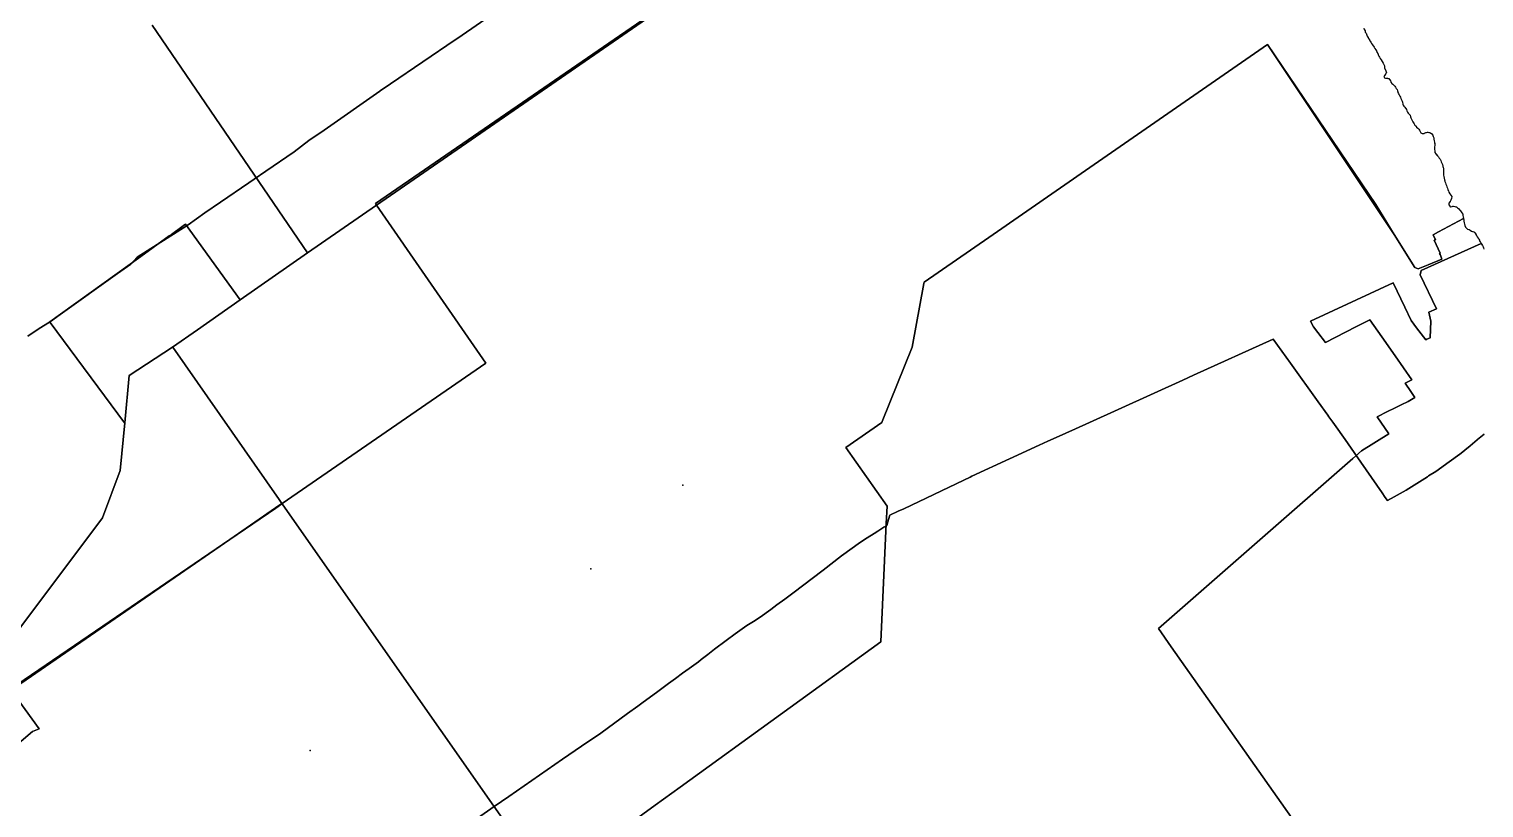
# Model space of a CAD drawing. Header units: inches. Extents: x 11258954 to 11313122, y 3645444 to 3695200.
# Drawn here: x 11292670 to 11298389, y 3671707 to 3674769 of the extents above; entities that cross this region are included whole.
import ezdxf

# ---------------------------------------------------------------- set-up
doc = ezdxf.new("R2010")
doc.units = ezdxf.units.IN
doc.header["$MEASUREMENT"] = 0
for name, color, linetype in [('SchoolBoardDistrict', 253, 'Continuous'), ('SchoolLocation_Elementary', 112, 'Continuous'), ('SchoolLocation_Middle', 163, 'Continuous'), ('SchoolLocation_Other', 252, 'Continuous'), ('SchoolZone_Elementary', 251, 'Continuous'), ('SchoolZone_High', 63, 'Continuous'), ('SchoolZone_Middle', 154, 'Continuous')]:
    doc.layers.add(name, color=color, linetype=linetype)

msp = doc.modelspace()

# ---------------------------------------------------------------- linework, layer by layer
at = {"layer": 'SchoolBoardDistrict'}
for points in [[(11294623, 3674919.75), (11294354.772, 3674733.688), (11294354.746, 3674733.67), (11294344.577, 3674726.759), (11294090.3445, 3674553.984), (11294090.318, 3674553.966), (11294090, 3674553.75), (11294050.2465, 3674525.961), (11294048.635, 3674524.8345), (11293830.0255, 3674372.019), (11293830, 3674372), (11293769, 3674330.5), (11293712, 3674286), (11293601, 3674210), (11293554.026, 3674179.2675), (11293554, 3674179.25), (11293534, 3674164.25), (11293422, 3674088.25), (11293360, 3674046.5), (11293295.348, 3674000), (11293295, 3673999.75), (11293293.2855, 3673998.6015), (11293292.2595, 3673997.9465), (11293291.5715, 3673997.5075), (11293291.545, 3673997.49), (11293291.362, 3673997.373), (11293094.734, 3673871.831), (11293094.4415, 3673871.644), (11293069.482, 3673844.5425), (11293069.3355, 3673844.3835), (11293017.78, 3673807.528), (11293017.754, 3673807.509), (11292792.2645, 3673646.31), (11292754.2335, 3673619.1225), (11292754.208, 3673619.104), (11292750.055, 3673616.135), (11292709.9475, 3673591.953), (11292664.474, 3673561.3515)], [(11292664.474, 3673561.3515), (11292709.9475, 3673591.953), (11292750.055, 3673616.135), (11292754.208, 3673619.104), (11292754.2335, 3673619.1225), (11292792.2645, 3673646.31), (11293017.754, 3673807.509), (11293017.78, 3673807.528), (11293069.3355, 3673844.3835), (11293069.482, 3673844.5425), (11293094.4415, 3673871.644), (11293094.734, 3673871.831), (11293291.362, 3673997.373), (11293291.545, 3673997.49), (11293291.5715, 3673997.5075), (11293292.2595, 3673997.9465), (11293293.2855, 3673998.6015), (11293295, 3673999.75), (11293295.348, 3674000), (11293360, 3674046.5), (11293422, 3674088.25), (11293534, 3674164.25), (11293554, 3674179.25), (11293554.026, 3674179.2675), (11293601, 3674210), (11293712, 3674286), (11293769, 3674330.5), (11293830, 3674372), (11293830.0255, 3674372.019), (11294048.635, 3674524.8345), (11294050.2465, 3674525.961), (11294090, 3674553.75), (11294090.318, 3674553.966), (11294090.3445, 3674553.984), (11294344.577, 3674726.759), (11294354.746, 3674733.67), (11294354.772, 3674733.688), (11294623, 3674919.75)], [(11297918.283, 3674769.382), (11297919, 3674767.5), (11297919.725, 3674766.292), (11297922, 3674762.5), (11297922.3795, 3674760.602), (11297923, 3674757.5), (11297925.4395, 3674754.0435), (11297926, 3674753.25), (11297927.755, 3674749.0815), (11297928, 3674748.5), (11297931, 3674741.5), (11297933.494, 3674737.759), (11297934, 3674737), (11297934.2305, 3674736.424), (11297936, 3674732), (11297938.161, 3674729.299), (11297940, 3674727), (11297941.5055, 3674723.2355), (11297942, 3674722), (11297943.086, 3674720.371), (11297945, 3674717.5), (11297948, 3674712.5), (11297951, 3674707.75), (11297952.614, 3674705.598), (11297954, 3674703.75), (11297955.7075, 3674701.402), (11297958, 3674698.25), (11297961, 3674693), (11297964, 3674688), (11297967, 3674683), (11297968.6435, 3674679.3025), (11297969, 3674678.5), (11297970.467, 3674676.0555), (11297972, 3674673.5), (11297973.4185, 3674669.776), (11297974, 3674668.25), (11297976, 3674663.25), (11297977.9945, 3674660.2575), (11297979, 3674658.75), (11297979.804, 3674656.64), (11297981, 3674653.5), (11297985, 3674648), (11297987.4305, 3674644.05), (11297989, 3674641.5), (11297993, 3674635.25), (11297996, 3674629.5), (11297998, 3674624.5), (11297998.6815, 3674619.5565), (11297999, 3674617.25), (11298000.2705, 3674613.279), (11298000.9795, 3674611.063), (11298001, 3674611), (11298004, 3674605.5), (11298005.3275, 3674601.5165), (11298006, 3674599.5), (11298005.027, 3674596.3385), (11298004, 3674593), (11298003, 3674591.75), (11298000, 3674588.5), (11297996, 3674583), (11297997.178, 3674580.0555), (11297998, 3674578), (11297999.202, 3674577.6395), (11298003, 3674576.5), (11298004.311, 3674576.5), (11298009, 3674576.5), (11298010, 3674576), (11298010.6175, 3674575.8145), (11298012.004, 3674575.399), (11298015, 3674574.5), (11298019, 3674570), (11298022, 3674565.25), (11298022.8685, 3674562.8605), (11298024, 3674559.75), (11298027, 3674555.5), (11298031, 3674552.75), (11298034.9075, 3674549.0865), (11298035, 3674549), (11298035.2045, 3674548.7695), (11298039, 3674544.5), (11298040.659, 3674542.288), (11298042, 3674540.5), (11298045, 3674535.5), (11298048, 3674531.25), (11298050, 3674526.5), (11298050.724, 3674521.7935), (11298051, 3674520), (11298053, 3674515.25), (11298055.056, 3674512.3375), (11298056, 3674511), (11298059, 3674506), (11298061, 3674501.25), (11298063, 3674496), (11298066, 3674491.5), (11298068, 3674486.25), (11298068.894, 3674481.558), (11298069, 3674481), (11298069.188, 3674480.483), (11298071, 3674475.5), (11298071.264, 3674474.1785), (11298072, 3674470.5), (11298075, 3674466), (11298078, 3674462), (11298079.769, 3674459.899), (11298082, 3674457.25), (11298085, 3674452.5), (11298087, 3674447.75), (11298087.9835, 3674445.414), (11298089, 3674443), (11298092, 3674439), (11298096, 3674434.5), (11298098.072, 3674431.565), (11298099, 3674430.25), (11298101, 3674424.5), (11298101.3345, 3674422.828), (11298102, 3674419.5), (11298105, 3674414.5), (11298107, 3674409.5), (11298108.7535, 3674406.8695), (11298110, 3674405), (11298110.795, 3674403.0125), (11298112, 3674400), (11298115, 3674396.25), (11298118, 3674391.5), (11298121.5835, 3674388.8125), (11298122, 3674388.5), (11298122.7085, 3674387.4375), (11298125, 3674384), (11298129, 3674379.5), (11298132.616, 3674376.336), (11298133, 3674376), (11298134.52, 3674373.72), (11298136, 3674371.5), (11298139, 3674366.5), (11298142, 3674361.5), (11298144.223, 3674359.944), (11298146.4175, 3674358.408), (11298147, 3674358), (11298149.963, 3674358.1485), (11298152, 3674358.25), (11298154.1145, 3674359.043), (11298156, 3674359.75), (11298158.2545, 3674360.8775), (11298161.42, 3674362.4605), (11298162, 3674362.75), (11298164.322, 3674363.0405), (11298167.9225, 3674363.4905), (11298168, 3674363.5), (11298168.3085, 3674363.4615), (11298172.9775, 3674362.878), (11298174, 3674362.75), (11298175.4535, 3674362.2415), (11298178.689, 3674361.109), (11298179, 3674361), (11298179.8215, 3674360.4255), (11298181.7035, 3674359.1075), (11298184, 3674357.5), (11298184.6805, 3674356.6065), (11298184.688, 3674356.5965), (11298188, 3674352.25), (11298189.0155, 3674349.3295), (11298190, 3674346.5), (11298192, 3674341.5), (11298193, 3674336), (11298194, 3674329.75), (11298195, 3674324.5), (11298195.686, 3674320.211), (11298196, 3674318.25), (11298196, 3674312), (11298195, 3674306.75), (11298195, 3674301.5), (11298195, 3674296.951), (11298195, 3674296.25), (11298195.237, 3674295.004), (11298196, 3674291), (11298196, 3674290.25), (11298196.095, 3674289.6795), (11298197, 3674284.25), (11298200, 3674278.25), (11298203.6415, 3674274.836), (11298204, 3674274.5), (11298207, 3674270.5), (11298211, 3674266.5), (11298214, 3674261.75), (11298217, 3674257.5), (11298220, 3674252.75), (11298222, 3674247.75), (11298224, 3674242), (11298226, 3674236.5), (11298228, 3674230.5), (11298228, 3674227.5), (11298229, 3674225.5), (11298230, 3674220.25), (11298230, 3674214), (11298230, 3674208), (11298230, 3674206.1465), (11298230, 3674205), (11298230, 3674200.5), (11298231, 3674195.25), (11298232, 3674189), (11298233, 3674182.75), (11298234, 3674176.75), (11298235.189, 3674172.887), (11298236, 3674170.25), (11298238, 3674165), (11298240, 3674159.5), (11298242, 3674154.5), (11298244, 3674148.5), (11298246, 3674143.5), (11298248, 3674138.5), (11298249.2215, 3674134.836), (11298250, 3674132.5), (11298252, 3674127.5), (11298252.165, 3674127.253), (11298256, 3674121.5), (11298260, 3674115.75), (11298263, 3674110.5), (11298262, 3674103.5), (11298260.0715, 3674099.3215), (11298259, 3674097), (11298257.0575, 3674090.6865), (11298257, 3674090.5), (11298256.2995, 3674089.6595), (11298252, 3674084.5), (11298251, 3674078.25), (11298252.23, 3674076.7125), (11298254.909, 3674073.364), (11298255, 3674073.25), (11298256, 3674072), (11298258.4, 3674070.65), (11298259.8885, 3674069.8125), (11298260, 3674069.75), (11298264.2725, 3674071.6725), (11298265, 3674072), (11298267.538, 3674072.5075), (11298270, 3674073), (11298275, 3674071.5), (11298278.6835, 3674070.579), (11298281, 3674070), (11298286, 3674066.75), (11298290, 3674063), (11298291.8575, 3674061.1425), (11298294, 3674059), (11298295.7755, 3674057.2245), (11298298, 3674055), (11298299.317, 3674052.0365), (11298300, 3674050.5), (11298302.2815, 3674047.4585), (11298303, 3674046.5), (11298306, 3674041.75), (11298306.929, 3674036.408), (11298307, 3674036), (11298308, 3674030.25), (11298309, 3674024), (11298309.0345, 3674023.811), (11298309.3655, 3674021.9905), (11298310, 3674018.5), (11298310, 3674017.188), (11298310, 3674013.5), (11298312, 3674007.5), (11298313, 3674001.75), (11298314, 3674000), (11298315, 3673996.5), (11298317, 3673990.75), (11298321, 3673986.5), (11298325, 3673983), (11298330.6005, 3673981.133), (11298331, 3673981), (11298336, 3673978.75), (11298340, 3673975), (11298340.968, 3673974.7095), (11298345, 3673973.5), (11298346.46, 3673972.916), (11298350, 3673971.5), (11298351.55, 3673970.7245), (11298352, 3673970.5), (11298352.899, 3673969.601), (11298354.23, 3673968.2695), (11298355, 3673967.5), (11298355.1555, 3673967.228), (11298357.75, 3673962.687), (11298358, 3673962.25), (11298358.135, 3673961.912), (11298360, 3673957.25), (11298363, 3673952), (11298367, 3673947.5), (11298369.203, 3673944.7425), (11298373.979, 3673934.443), (11298375.6205, 3673930.9015), (11298378.126, 3673925.4955), (11298383.5975, 3673918.679), (11298387.044, 3673912.5625), (11298387.9205, 3673909.2775), (11298389.6155, 3673904.2575)], [(11294280.9415, 3671560.2065), (11294498.5, 3671711.875), (11294498.6615, 3671711.9855), (11294555.445, 3671750.78), (11294767, 3671898), (11294842.06, 3671948.95), (11294917.12, 3671999.9), (11294917.26, 3672000), (11295023, 3672078.25), (11295062.461, 3672106.789), (11295079, 3672118.75), (11295142, 3672164.5), (11295183, 3672195.25), (11295210.5, 3672215.875), (11295238, 3672236.5), (11295264.5, 3672254.625), (11295301.5, 3672281.5), (11295312, 3672290.25), (11295338, 3672310.25), (11295364, 3672330.25), (11295410, 3672365), (11295446, 3672390.75), (11295491, 3672424.25), (11295517.5, 3672440.125), (11295544, 3672456), (11295586, 3672487.25), (11295609, 3672504.5), (11295640.5, 3672527.875), (11295672, 3672551.25), (11295791, 3672641.75), (11295864, 3672697.5), (11295938, 3672751.25), (11295965, 3672768.625), (11295992, 3672786), (11296006.3675, 3672794.9795), (11296030.5405, 3672810.088), (11296042, 3672817.25), (11296046.1025, 3672830.925), (11296052.7925, 3672853.225), (11296054, 3672857.25), (11296087.1295, 3672873.026), (11296108.309, 3672883.1115), (11296344.68, 3672995.669), (11296368.982, 3673007.177), (11296376, 3673010.5), (11296524.5, 3673079), (11296640.638, 3673132.646), (11296674.8885, 3673148.4675), (11296675.5, 3673148.75), (11296707.6755, 3673163.248), (11296784.0985, 3673197.3655), (11296839, 3673221.875), (11297205.572, 3673388.454), (11297248, 3673408), (11297561, 3673550.25), (11297629.0445, 3673455.312), (11297737.539, 3673303.9375), (11297775.24, 3673251.336), (11297780.25, 3673244.346), (11297795.719, 3673222.763), (11297802, 3673214), (11297843.3075, 3673154.8), (11297867.068, 3673120.748), (11297904.9425, 3673066.467), (11297989, 3672946), (11298001.505, 3672927.6895), (11298010, 3672915.25), (11298036, 3672929.5), (11298084, 3672956), (11298125.5, 3672982.25), (11298167, 3673008.5), (11298172, 3673012), (11298200, 3673030), (11298253, 3673067), (11298295, 3673097), (11298313, 3673111.5), (11298315, 3673113.5), (11298335, 3673130.25), (11298363, 3673154.25), (11298363.722, 3673154.8515), (11298390, 3673176.75)], [(11298390, 3673176.75), (11298363.722, 3673154.8515), (11298363, 3673154.25), (11298335, 3673130.25), (11298315, 3673113.5), (11298313, 3673111.5), (11298295, 3673097), (11298253, 3673067), (11298200, 3673030), (11298172, 3673012), (11298167, 3673008.5), (11298125.5, 3672982.25), (11298084, 3672956), (11298036, 3672929.5), (11298010, 3672915.25), (11298001.505, 3672927.6895), (11297989, 3672946), (11297904.9425, 3673066.467), (11297867.068, 3673120.748), (11297843.3075, 3673154.8), (11297802, 3673214), (11297795.719, 3673222.763), (11297780.25, 3673244.346), (11297775.24, 3673251.336), (11297737.539, 3673303.9375), (11297629.0445, 3673455.312), (11297561, 3673550.25), (11297248, 3673408), (11297205.572, 3673388.454), (11296839, 3673221.875), (11296784.0985, 3673197.3655), (11296707.6755, 3673163.248), (11296675.5, 3673148.75), (11296674.8885, 3673148.4675), (11296640.638, 3673132.646), (11296524.5, 3673079), (11296376, 3673010.5), (11296368.982, 3673007.177), (11296344.68, 3672995.669), (11296108.309, 3672883.1115), (11296087.1295, 3672873.026), (11296054, 3672857.25), (11296052.7925, 3672853.225), (11296046.1025, 3672830.925), (11296042, 3672817.25), (11296030.5405, 3672810.088), (11296006.3675, 3672794.9795), (11295992, 3672786), (11295965, 3672768.625), (11295938, 3672751.25), (11295864, 3672697.5), (11295791, 3672641.75), (11295672, 3672551.25), (11295640.5, 3672527.875), (11295609, 3672504.5), (11295586, 3672487.25), (11295544, 3672456), (11295517.5, 3672440.125), (11295491, 3672424.25), (11295446, 3672390.75), (11295410, 3672365), (11295364, 3672330.25), (11295338, 3672310.25), (11295312, 3672290.25), (11295301.5, 3672281.5), (11295264.5, 3672254.625), (11295238, 3672236.5), (11295210.5, 3672215.875), (11295183, 3672195.25), (11295142, 3672164.5), (11295079, 3672118.75), (11295062.461, 3672106.789), (11295023, 3672078.25), (11294917.26, 3672000), (11294917.12, 3671999.9), (11294842.06, 3671948.95), (11294767, 3671898), (11294555.445, 3671750.78), (11294498.6615, 3671711.9855), (11294498.5, 3671711.875), (11294280.9415, 3671560.2065)]]:
    msp.add_lwpolyline(points, dxfattribs=at)
at = {"layer": 'SchoolLocation_Elementary'}
msp.add_point((11293775.3256, 3671932.774), dxfattribs=at)
at = {"layer": 'SchoolLocation_Middle'}
msp.add_point((11294878.434, 3672646.1886), dxfattribs=at)
at = {"layer": 'SchoolLocation_Other'}
msp.add_point((11295239.4001, 3672975.6416), dxfattribs=at)
at = {"layer": 'SchoolZone_Elementary'}
for points in [[(11293153.1465, 3674784.6765, 0), (11293764.3205, 3673889.788, 0), (11293499.133, 3673703.9755, 0), (11293284.996, 3674001.995, 0), (11293275.913, 3673995.4505, 0), (11293229.2905, 3673961.8575, 0), (11293229.285, 3673961.8535, 0), (11293220.5445, 3673955.5555, 0), (11293108.7705, 3673875.018, 0), (11292751.4605, 3673617.562, 0), (11292753.0155, 3673615.4625, 0), (11293045.111, 3673221.0895, 0), (11293045.5925, 3673220.439, 0), (11293028.0645, 3673033.84, 0), (11292958.0735, 3672847.6135, 0), (11292318.5245, 3671995.0905, 0)], [(11295096.654, 3674809.6735, 0), (11294035.5855, 3674077.078, 0), (11293764.3205, 3673889.788, 0), (11293153.1465, 3674784.6765, 0)], [(11294704.838, 3671415.873, 0), (11294080.2965, 3672308.5065, 0), (11293664.4775, 3672902.821, 0), (11293663.919, 3672903.619, 0), (11293652.7055, 3672919.6465, 0), (11293234.171, 3673517.8415, 0), (11293234.0155, 3673518.064, 0), (11293233.946, 3673518.163, 0), (11293332.4025, 3673587.15, 0), (11293499.133, 3673703.9755, 0), (11293764.3205, 3673889.788, 0), (11294035.5855, 3674077.078, 0), (11295096.654, 3674809.6735, 0)], [(11297917, 3674772.75, 0), (11297919, 3674767.5, 0), (11297922, 3674762.5, 0), (11297923, 3674757.5, 0), (11297926, 3674753.25, 0), (11297928, 3674748.5, 0), (11297931, 3674741.5, 0), (11297934, 3674737, 0), (11297936, 3674732, 0), (11297940, 3674727, 0), (11297942, 3674722, 0), (11297945, 3674717.5, 0), (11297948, 3674712.5, 0), (11297951, 3674707.75, 0), (11297954, 3674703.75, 0), (11297958, 3674698.25, 0), (11297961, 3674693, 0), (11297964, 3674688, 0), (11297967, 3674683, 0), (11297969, 3674678.5, 0), (11297972, 3674673.5, 0), (11297974, 3674668.25, 0), (11297976, 3674663.25, 0), (11297979, 3674658.75, 0), (11297981, 3674653.5, 0), (11297985, 3674648, 0), (11297989, 3674641.5, 0), (11297993, 3674635.25, 0), (11297996, 3674629.5, 0), (11297998, 3674624.5, 0), (11297999, 3674617.25, 0), (11298001, 3674611, 0), (11298004, 3674605.5, 0), (11298006, 3674599.5, 0), (11298004, 3674593, 0), (11298003, 3674591.75, 0), (11298000, 3674588.5, 0), (11297996, 3674583, 0), (11297998, 3674578, 0), (11298003, 3674576.5, 0), (11298009, 3674576.5, 0), (11298010, 3674576, 0), (11298015, 3674574.5, 0), (11298019, 3674570, 0), (11298022, 3674565.25, 0), (11298024, 3674559.75, 0), (11298027, 3674555.5, 0), (11298031, 3674552.75, 0), (11298035, 3674549, 0), (11298039, 3674544.5, 0), (11298042, 3674540.5, 0), (11298045, 3674535.5, 0), (11298048, 3674531.25, 0), (11298050, 3674526.5, 0), (11298051, 3674520, 0), (11298053, 3674515.25, 0), (11298056, 3674511, 0), (11298059, 3674506, 0), (11298061, 3674501.25, 0), (11298063, 3674496, 0), (11298066, 3674491.5, 0), (11298068, 3674486.25, 0), (11298069, 3674481, 0), (11298071, 3674475.5, 0), (11298072, 3674470.5, 0), (11298075, 3674466, 0), (11298078, 3674462, 0), (11298082, 3674457.25, 0), (11298085, 3674452.5, 0), (11298087, 3674447.75, 0), (11298089, 3674443, 0), (11298092, 3674439, 0), (11298096, 3674434.5, 0), (11298099, 3674430.25, 0), (11298101, 3674424.5, 0), (11298102, 3674419.5, 0), (11298105, 3674414.5, 0), (11298107, 3674409.5, 0), (11298110, 3674405, 0), (11298112, 3674400, 0), (11298115, 3674396.25, 0), (11298118, 3674391.5, 0), (11298122, 3674388.5, 0), (11298125, 3674384, 0), (11298129, 3674379.5, 0), (11298133, 3674376, 0), (11298136, 3674371.5, 0), (11298139, 3674366.5, 0), (11298142, 3674361.5, 0), (11298144.5, 3674359.75, 0), (11298147, 3674358, 0), (11298152, 3674358.25, 0), (11298156, 3674359.75, 0), (11298162, 3674362.75, 0), (11298168, 3674363.5, 0), (11298174, 3674362.75, 0), (11298179, 3674361, 0), (11298184, 3674357.5, 0), (11298188, 3674352.25, 0), (11298190, 3674346.5, 0), (11298192, 3674341.5, 0), (11298193, 3674336, 0), (11298194, 3674329.75, 0), (11298195, 3674324.5, 0), (11298196, 3674318.25, 0), (11298196, 3674312, 0), (11298195, 3674306.75, 0), (11298195, 3674301.5, 0), (11298195, 3674296.25, 0), (11298196, 3674291, 0), (11298196, 3674290.25, 0), (11298197, 3674284.25, 0), (11298200, 3674278.25, 0), (11298204, 3674274.5, 0), (11298207, 3674270.5, 0), (11298211, 3674266.5, 0), (11298214, 3674261.75, 0), (11298217, 3674257.5, 0), (11298220, 3674252.75, 0), (11298222, 3674247.75, 0), (11298224, 3674242, 0), (11298226, 3674236.5, 0), (11298228, 3674230.5, 0), (11298228, 3674227.5, 0), (11298229, 3674225.5, 0), (11298230, 3674220.25, 0), (11298230, 3674214, 0), (11298230, 3674208, 0), (11298230, 3674205, 0), (11298230, 3674200.5, 0), (11298231, 3674195.25, 0), (11298232, 3674189, 0), (11298233, 3674182.75, 0), (11298234, 3674176.75, 0), (11298236, 3674170.25, 0), (11298238, 3674165, 0), (11298240, 3674159.5, 0), (11298242, 3674154.5, 0), (11298244, 3674148.5, 0), (11298246, 3674143.5, 0), (11298248, 3674138.5, 0), (11298250, 3674132.5, 0), (11298252, 3674127.5, 0), (11298256, 3674121.5, 0), (11298260, 3674115.75, 0), (11298263, 3674110.5, 0), (11298262, 3674103.5, 0), (11298259, 3674097, 0), (11298257, 3674090.5, 0), (11298252, 3674084.5, 0), (11298251, 3674078.25, 0), (11298255, 3674073.25, 0), (11298256, 3674072, 0), (11298260, 3674069.75, 0), (11298265, 3674072, 0), (11298270, 3674073, 0), (11298275, 3674071.5, 0), (11298281, 3674070, 0), (11298286, 3674066.75, 0), (11298290, 3674063, 0), (11298294, 3674059, 0), (11298298, 3674055, 0), (11298300, 3674050.5, 0), (11298303, 3674046.5, 0), (11298306, 3674041.75, 0), (11298307, 3674036, 0), (11298308, 3674030.25, 0), (11298309, 3674024, 0), (11298309.0345, 3674023.811, 0), (11298210.6225, 3673971.3535, 0), (11298190.472, 3673960.6125, 0), (11298198.893, 3673940.8305, 0), (11298193.3725, 3673938.4805, 0), (11298217.9735, 3673888.1735, 0), (11298215.2785, 3673886.8555, 0), (11298217.148, 3673882.7565, 0), (11298220.0525, 3673876.3875, 0), (11298224.123, 3673864.988, 0), (11298170.5045, 3673842.581, 0), (11298130.391, 3673825.818, 0), (11298118.061, 3673831.401, 0), (11298118.0525, 3673831.405, 0), (11298037.1175, 3673961.8685, 0), (11297538.8735, 3674708.6235, 0), (11296856.4715, 3674236.1685, 0), (11296443.056, 3673949.9435, 0), (11296188.227, 3673773.515, 0), (11296187.42, 3673769.156, 0), (11296140.9395, 3673518.163, 0), (11296023.934, 3673225.649, 0), (11296022.721, 3673222.6165, 0), (11295880.8585, 3673123.313, 0), (11296042.818, 3672892.787, 0), (11296039.635, 3672824.4285, 0), (11296017.992, 3672359.6215, 0), (11295228.8385, 3671788.0005, 0), (11295130.6995, 3671716.9135, 0), (11294971.0195, 3671601.2495, 0)], [(11294971.0195, 3671601.2495, 0), (11295130.6995, 3671716.9135, 0), (11295228.8385, 3671788.0005, 0), (11296017.992, 3672359.6215, 0), (11296039.635, 3672824.4285, 0), (11296042.818, 3672892.787, 0), (11295880.8585, 3673123.313, 0), (11296022.721, 3673222.6165, 0), (11296023.934, 3673225.649, 0), (11296140.9395, 3673518.163, 0), (11296187.42, 3673769.156, 0), (11296188.227, 3673773.515, 0), (11296443.056, 3673949.9435, 0), (11296856.4715, 3674236.1685, 0), (11297538.8735, 3674708.6235, 0), (11298037.1175, 3673961.8685, 0), (11298118.0525, 3673831.405, 0), (11298118.061, 3673831.401, 0), (11298130.391, 3673825.818, 0), (11298170.5045, 3673842.581, 0), (11298224.123, 3673864.988, 0), (11298220.0525, 3673876.3875, 0), (11298217.148, 3673882.7565, 0), (11298215.2785, 3673886.8555, 0), (11298217.9735, 3673888.1735, 0), (11298193.3725, 3673938.4805, 0), (11298198.893, 3673940.8305, 0), (11298190.472, 3673960.6125, 0), (11298210.6225, 3673971.3535, 0), (11298309.0345, 3674023.811, 0), (11298310, 3674018.5, 0), (11298310, 3674013.5, 0), (11298312, 3674007.5, 0), (11298313, 3674001.75, 0), (11298314, 3674000, 0), (11298315, 3673996.5, 0), (11298317, 3673990.75, 0), (11298321, 3673986.5, 0), (11298325, 3673983, 0), (11298331, 3673981, 0), (11298336, 3673978.75, 0), (11298340, 3673975, 0), (11298345, 3673973.5, 0), (11298350, 3673971.5, 0), (11298352, 3673970.5, 0), (11298355, 3673967.5, 0), (11298358, 3673962.25, 0), (11298360, 3673957.25, 0), (11298363, 3673952, 0), (11298367, 3673947.5, 0), (11298369.205, 3673944.7435, 0), (11298373.979, 3673934.443, 0), (11298375.62, 3673930.9015, 0), (11298378.126, 3673925.4955, 0), (11298142.7315, 3673820.2275, 0), (11298139.4075, 3673802.2795, 0), (11298202.6655, 3673669.562, 0), (11298172.6645, 3673655.46, 0), (11298180.556, 3673620.294, 0), (11298177.978, 3673555.3685, 0), (11298164.783, 3673549.166, 0), (11298160.7825, 3673547.2855, 0), (11298124.9435, 3673594.153, 0), (11298103.076, 3673622.7495, 0), (11298078.081, 3673675.4165, 0), (11298032.7365, 3673770.9615, 0), (11297707.717, 3673619.936, 0), (11297720, 3673597.75, 0), (11297736, 3673576.5, 0), (11297767, 3673537, 0), (11297886, 3673597.75, 0), (11297941, 3673625.75, 0), (11297988, 3673558.5, 0), (11298040, 3673484, 0), (11298106, 3673389.5, 0), (11298080, 3673376.75, 0), (11298102, 3673344.25, 0), (11298118, 3673320.75, 0), (11298092, 3673304.75, 0), (11298064, 3673291.25, 0), (11298038, 3673278.25, 0), (11298011, 3673265, 0), (11297970, 3673244.25, 0), (11298015, 3673177.5, 0), (11297908, 3673110.75, 0), (11297873.771, 3673080.772, 0), (11297498.1395, 3672751.796, 0), (11297109.74, 3672411.6375, 0), (11297160.223, 3672340.0725, 0), (11297633.4485, 3671669.225, 0)], [(11297633.4485, 3671669.225, 0), (11297160.223, 3672340.0725, 0), (11297109.74, 3672411.6375, 0), (11297498.1395, 3672751.796, 0), (11297873.771, 3673080.772, 0), (11297908, 3673110.75, 0), (11298015, 3673177.5, 0), (11297970, 3673244.25, 0), (11298011, 3673265, 0), (11298038, 3673278.25, 0), (11298064, 3673291.25, 0), (11298092, 3673304.75, 0), (11298118, 3673320.75, 0), (11298102, 3673344.25, 0), (11298080, 3673376.75, 0), (11298106, 3673389.5, 0), (11298040, 3673484, 0), (11297988, 3673558.5, 0), (11297941, 3673625.75, 0), (11297886, 3673597.75, 0), (11297767, 3673537, 0), (11297736, 3673576.5, 0), (11297720, 3673597.75, 0), (11297707.717, 3673619.936, 0), (11298032.7365, 3673770.9615, 0), (11298078.081, 3673675.4165, 0), (11298103.076, 3673622.7495, 0), (11298124.9435, 3673594.153, 0), (11298160.7825, 3673547.2855, 0), (11298164.783, 3673549.166, 0), (11298177.978, 3673555.3685, 0), (11298180.556, 3673620.294, 0), (11298172.6645, 3673655.46, 0), (11298202.6655, 3673669.562, 0), (11298139.4075, 3673802.2795, 0), (11298142.7315, 3673820.2275, 0), (11298378.126, 3673925.4955, 0), (11298381.7345, 3673921, 0), (11298383.5975, 3673918.679, 0), (11298387.0435, 3673912.5625, 0), (11298387.9205, 3673909.2775, 0), (11298389.6155, 3673904.2575, 0)], [(11292318.5245, 3671995.0905, 0), (11292958.0735, 3672847.6135, 0), (11293028.0645, 3673033.84, 0), (11293045.5925, 3673220.439, 0), (11293063.0995, 3673406.8145, 0), (11293063.1205, 3673407.0375, 0), (11293233.946, 3673518.163, 0), (11293234.0155, 3673518.064, 0), (11293234.171, 3673517.8415, 0), (11293652.7055, 3672919.6465, 0), (11293663.919, 3672903.619, 0), (11293664.4775, 3672902.821, 0), (11294080.2965, 3672308.5065, 0), (11294704.838, 3671415.873, 0)]]:
    msp.add_polyline3d(points, dxfattribs=at)
msp.add_polyline3d([(11293063.0995, 3673406.8145, 0), (11293045.5925, 3673220.439, 0), (11293045.111, 3673221.0895, 0), (11292753.0155, 3673615.4625, 0), (11292751.4605, 3673617.562, 0), (11293108.7705, 3673875.018, 0), (11293220.5445, 3673955.5555, 0), (11293229.285, 3673961.8535, 0), (11293229.2905, 3673961.8575, 0), (11293275.913, 3673995.4505, 0), (11293284.996, 3674001.995, 0), (11293499.133, 3673703.9755, 0), (11293332.4025, 3673587.15, 0), (11293233.946, 3673518.163, 0), (11293063.1205, 3673407.0375, 0)], close=True, dxfattribs=at)
at = {"layer": 'SchoolZone_High'}
for points in [[(11295096.654, 3674809.6735, 0), (11294035.5855, 3674077.078, 0), (11293764.3205, 3673889.788, 0), (11293499.133, 3673703.9755, 0), (11293332.4025, 3673587.15, 0), (11293233.946, 3673518.163, 0), (11293234.0155, 3673518.064, 0), (11293234.171, 3673517.8415, 0), (11293652.7055, 3672919.6465, 0), (11293663.919, 3672903.619, 0), (11293664.4775, 3672902.821, 0), (11293663.788, 3672902.3505, 0), (11293639.19, 3672885.544, 0), (11293458.8745, 3672762.347, 0), (11292596.561, 3672173.1895, 0)], [(11292596.561, 3672173.1895, 0), (11293458.8745, 3672762.347, 0), (11293639.19, 3672885.544, 0), (11293663.788, 3672902.3505, 0), (11293664.4775, 3672902.821, 0), (11293663.919, 3672903.619, 0), (11293652.7055, 3672919.6465, 0), (11293234.171, 3673517.8415, 0), (11293234.0155, 3673518.064, 0), (11293233.946, 3673518.163, 0), (11293332.4025, 3673587.15, 0), (11293499.133, 3673703.9755, 0), (11293764.3205, 3673889.788, 0), (11294035.5855, 3674077.078, 0), (11295096.654, 3674809.6735, 0)], [(11297917, 3674772.75, 0), (11297919, 3674767.5, 0), (11297922, 3674762.5, 0), (11297923, 3674757.5, 0), (11297926, 3674753.25, 0), (11297928, 3674748.5, 0), (11297931, 3674741.5, 0), (11297934, 3674737, 0), (11297936, 3674732, 0), (11297940, 3674727, 0), (11297942, 3674722, 0), (11297945, 3674717.5, 0), (11297948, 3674712.5, 0), (11297951, 3674707.75, 0), (11297954, 3674703.75, 0), (11297958, 3674698.25, 0), (11297961, 3674693, 0), (11297964, 3674688, 0), (11297967, 3674683, 0), (11297969, 3674678.5, 0), (11297972, 3674673.5, 0), (11297974, 3674668.25, 0), (11297976, 3674663.25, 0), (11297979, 3674658.75, 0), (11297981, 3674653.5, 0), (11297985, 3674648, 0), (11297989, 3674641.5, 0), (11297993, 3674635.25, 0), (11297996, 3674629.5, 0), (11297998, 3674624.5, 0), (11297999, 3674617.25, 0), (11298001, 3674611, 0), (11298004, 3674605.5, 0), (11298006, 3674599.5, 0), (11298004, 3674593, 0), (11298003, 3674591.75, 0), (11298000, 3674588.5, 0), (11297996, 3674583, 0), (11297998, 3674578, 0), (11298003, 3674576.5, 0), (11298009, 3674576.5, 0), (11298010, 3674576, 0), (11298015, 3674574.5, 0), (11298019, 3674570, 0), (11298022, 3674565.25, 0), (11298024, 3674559.75, 0), (11298027, 3674555.5, 0), (11298031, 3674552.75, 0), (11298035, 3674549, 0), (11298039, 3674544.5, 0), (11298042, 3674540.5, 0), (11298045, 3674535.5, 0), (11298048, 3674531.25, 0), (11298050, 3674526.5, 0), (11298051, 3674520, 0), (11298053, 3674515.25, 0), (11298056, 3674511, 0), (11298059, 3674506, 0), (11298061, 3674501.25, 0), (11298063, 3674496, 0), (11298066, 3674491.5, 0), (11298068, 3674486.25, 0), (11298069, 3674481, 0), (11298071, 3674475.5, 0), (11298072, 3674470.5, 0), (11298075, 3674466, 0), (11298078, 3674462, 0), (11298082, 3674457.25, 0), (11298085, 3674452.5, 0), (11298087, 3674447.75, 0), (11298089, 3674443, 0), (11298092, 3674439, 0), (11298096, 3674434.5, 0), (11298099, 3674430.25, 0), (11298101, 3674424.5, 0), (11298102, 3674419.5, 0), (11298105, 3674414.5, 0), (11298107, 3674409.5, 0), (11298110, 3674405, 0), (11298112, 3674400, 0), (11298115, 3674396.25, 0), (11298118, 3674391.5, 0), (11298122, 3674388.5, 0), (11298125, 3674384, 0), (11298129, 3674379.5, 0), (11298133, 3674376, 0), (11298136, 3674371.5, 0), (11298139, 3674366.5, 0), (11298142, 3674361.5, 0), (11298144.5, 3674359.75, 0), (11298147, 3674358, 0), (11298152, 3674358.25, 0), (11298156, 3674359.75, 0), (11298162, 3674362.75, 0), (11298168, 3674363.5, 0), (11298174, 3674362.75, 0), (11298179, 3674361, 0), (11298184, 3674357.5, 0), (11298188, 3674352.25, 0), (11298190, 3674346.5, 0), (11298192, 3674341.5, 0), (11298193, 3674336, 0), (11298194, 3674329.75, 0), (11298195, 3674324.5, 0), (11298196, 3674318.25, 0), (11298196, 3674312, 0), (11298195, 3674306.75, 0), (11298195, 3674301.5, 0), (11298195, 3674296.25, 0), (11298196, 3674291, 0), (11298196, 3674290.25, 0), (11298197, 3674284.25, 0), (11298200, 3674278.25, 0), (11298204, 3674274.5, 0), (11298207, 3674270.5, 0), (11298211, 3674266.5, 0), (11298214, 3674261.75, 0), (11298217, 3674257.5, 0), (11298220, 3674252.75, 0), (11298222, 3674247.75, 0), (11298224, 3674242, 0), (11298226, 3674236.5, 0), (11298228, 3674230.5, 0), (11298228, 3674227.5, 0), (11298229, 3674225.5, 0), (11298230, 3674220.25, 0), (11298230, 3674214, 0), (11298230, 3674208, 0), (11298230, 3674205, 0), (11298230, 3674200.5, 0), (11298231, 3674195.25, 0), (11298232, 3674189, 0), (11298233, 3674182.75, 0), (11298234, 3674176.75, 0), (11298236, 3674170.25, 0), (11298238, 3674165, 0), (11298240, 3674159.5, 0), (11298242, 3674154.5, 0), (11298244, 3674148.5, 0), (11298246, 3674143.5, 0), (11298248, 3674138.5, 0), (11298250, 3674132.5, 0), (11298252, 3674127.5, 0), (11298256, 3674121.5, 0), (11298260, 3674115.75, 0), (11298263, 3674110.5, 0), (11298262, 3674103.5, 0), (11298259, 3674097, 0), (11298257, 3674090.5, 0), (11298252, 3674084.5, 0), (11298251, 3674078.25, 0), (11298255, 3674073.25, 0), (11298256, 3674072, 0), (11298260, 3674069.75, 0), (11298265, 3674072, 0), (11298270, 3674073, 0), (11298275, 3674071.5, 0), (11298281, 3674070, 0), (11298286, 3674066.75, 0), (11298290, 3674063, 0), (11298294, 3674059, 0), (11298298, 3674055, 0), (11298300, 3674050.5, 0), (11298303, 3674046.5, 0), (11298306, 3674041.75, 0), (11298307, 3674036, 0), (11298308, 3674030.25, 0), (11298309, 3674024, 0), (11298309.0345, 3674023.811, 0), (11298310, 3674018.5, 0), (11298310, 3674013.5, 0), (11298312, 3674007.5, 0), (11298313, 3674001.75, 0), (11298314, 3674000, 0), (11298315, 3673996.5, 0), (11298317, 3673990.75, 0), (11298321, 3673986.5, 0), (11298325, 3673983, 0), (11298331, 3673981, 0), (11298336, 3673978.75, 0), (11298340, 3673975, 0), (11298345, 3673973.5, 0), (11298350, 3673971.5, 0), (11298352, 3673970.5, 0), (11298355, 3673967.5, 0), (11298358, 3673962.25, 0), (11298360, 3673957.25, 0), (11298363, 3673952, 0), (11298367, 3673947.5, 0), (11298369.205, 3673944.7435, 0), (11298373.979, 3673934.443, 0), (11298375.62, 3673930.9015, 0), (11298378.126, 3673925.4955, 0), (11298381.7345, 3673921, 0), (11298383.5975, 3673918.679, 0), (11298387.0435, 3673912.5625, 0), (11298387.9205, 3673909.2775, 0), (11298389.6155, 3673904.2575, 0)], [(11292598.9565, 3672169.879, 0), (11292708.86, 3672017.97, 0), (11292683.475, 3672007.473, 0), (11292432.5085, 3671794.6415, 0)], [(11292432.5085, 3671794.6415, 0), (11292683.475, 3672007.473, 0), (11292708.86, 3672017.97, 0), (11292598.9565, 3672169.879, 0)]]:
    msp.add_polyline3d(points, dxfattribs=at)
at = {"layer": 'SchoolZone_Middle'}
for points in [[(11295762.033, 3675273.616, 0), (11294031.296, 3674083.277, 0), (11294035.5855, 3674077.078, 0), (11294465.4625, 3673455.868, 0), (11293664.4045, 3672903.9535, 0), (11293664.069, 3672903.722, 0), (11293663.919, 3672903.619, 0), (11293663.232, 3672903.1455, 0), (11293638.71, 3672886.2505, 0), (11293458.8745, 3672762.347, 0), (11292598.9565, 3672169.879, 0)], [(11292598.9565, 3672169.879, 0), (11293458.8745, 3672762.347, 0), (11293638.71, 3672886.2505, 0), (11293663.232, 3672903.1455, 0), (11293663.919, 3672903.619, 0), (11293664.069, 3672903.722, 0), (11293664.4045, 3672903.9535, 0), (11294465.4625, 3673455.868, 0), (11294035.5855, 3674077.078, 0), (11294031.296, 3674083.277, 0), (11295762.033, 3675273.616, 0)], [(11297917, 3674772.75, 0), (11297919, 3674767.5, 0), (11297922, 3674762.5, 0), (11297923, 3674757.5, 0), (11297926, 3674753.25, 0), (11297928, 3674748.5, 0), (11297931, 3674741.5, 0), (11297934, 3674737, 0), (11297936, 3674732, 0), (11297940, 3674727, 0), (11297942, 3674722, 0), (11297945, 3674717.5, 0), (11297948, 3674712.5, 0), (11297951, 3674707.75, 0), (11297954, 3674703.75, 0), (11297958, 3674698.25, 0), (11297961, 3674693, 0), (11297964, 3674688, 0), (11297967, 3674683, 0), (11297969, 3674678.5, 0), (11297972, 3674673.5, 0), (11297974, 3674668.25, 0), (11297976, 3674663.25, 0), (11297979, 3674658.75, 0), (11297981, 3674653.5, 0), (11297985, 3674648, 0), (11297989, 3674641.5, 0), (11297993, 3674635.25, 0), (11297996, 3674629.5, 0), (11297998, 3674624.5, 0), (11297999, 3674617.25, 0), (11298001, 3674611, 0), (11298004, 3674605.5, 0), (11298006, 3674599.5, 0), (11298004, 3674593, 0), (11298003, 3674591.75, 0), (11298000, 3674588.5, 0), (11297996, 3674583, 0), (11297998, 3674578, 0), (11298003, 3674576.5, 0), (11298009, 3674576.5, 0), (11298010, 3674576, 0), (11298015, 3674574.5, 0), (11298019, 3674570, 0), (11298022, 3674565.25, 0), (11298024, 3674559.75, 0), (11298027, 3674555.5, 0), (11298031, 3674552.75, 0), (11298035, 3674549, 0), (11298039, 3674544.5, 0), (11298042, 3674540.5, 0), (11298045, 3674535.5, 0), (11298048, 3674531.25, 0), (11298050, 3674526.5, 0), (11298051, 3674520, 0), (11298053, 3674515.25, 0), (11298056, 3674511, 0), (11298059, 3674506, 0), (11298061, 3674501.25, 0), (11298063, 3674496, 0), (11298066, 3674491.5, 0), (11298068, 3674486.25, 0), (11298069, 3674481, 0), (11298071, 3674475.5, 0), (11298072, 3674470.5, 0), (11298075, 3674466, 0), (11298078, 3674462, 0), (11298082, 3674457.25, 0), (11298085, 3674452.5, 0), (11298087, 3674447.75, 0), (11298089, 3674443, 0), (11298092, 3674439, 0), (11298096, 3674434.5, 0), (11298099, 3674430.25, 0), (11298101, 3674424.5, 0), (11298102, 3674419.5, 0), (11298105, 3674414.5, 0), (11298107, 3674409.5, 0), (11298110, 3674405, 0), (11298112, 3674400, 0), (11298115, 3674396.25, 0), (11298118, 3674391.5, 0), (11298122, 3674388.5, 0), (11298125, 3674384, 0), (11298129, 3674379.5, 0), (11298133, 3674376, 0), (11298136, 3674371.5, 0), (11298139, 3674366.5, 0), (11298142, 3674361.5, 0), (11298144.5, 3674359.75, 0), (11298147, 3674358, 0), (11298152, 3674358.25, 0), (11298156, 3674359.75, 0), (11298162, 3674362.75, 0), (11298168, 3674363.5, 0), (11298174, 3674362.75, 0), (11298179, 3674361, 0), (11298184, 3674357.5, 0), (11298188, 3674352.25, 0), (11298190, 3674346.5, 0), (11298192, 3674341.5, 0), (11298193, 3674336, 0), (11298194, 3674329.75, 0), (11298195, 3674324.5, 0), (11298196, 3674318.25, 0), (11298196, 3674312, 0), (11298195, 3674306.75, 0), (11298195, 3674301.5, 0), (11298195, 3674296.25, 0), (11298196, 3674291, 0), (11298196, 3674290.25, 0), (11298197, 3674284.25, 0), (11298200, 3674278.25, 0), (11298204, 3674274.5, 0), (11298207, 3674270.5, 0), (11298211, 3674266.5, 0), (11298214, 3674261.75, 0), (11298217, 3674257.5, 0), (11298220, 3674252.75, 0), (11298222, 3674247.75, 0), (11298224, 3674242, 0), (11298226, 3674236.5, 0), (11298228, 3674230.5, 0), (11298228, 3674227.5, 0), (11298229, 3674225.5, 0), (11298230, 3674220.25, 0), (11298230, 3674214, 0), (11298230, 3674208, 0), (11298230, 3674205, 0), (11298230, 3674200.5, 0), (11298231, 3674195.25, 0), (11298232, 3674189, 0), (11298233, 3674182.75, 0), (11298234, 3674176.75, 0), (11298236, 3674170.25, 0), (11298238, 3674165, 0), (11298240, 3674159.5, 0), (11298242, 3674154.5, 0), (11298244, 3674148.5, 0), (11298246, 3674143.5, 0), (11298248, 3674138.5, 0), (11298250, 3674132.5, 0), (11298252, 3674127.5, 0), (11298256, 3674121.5, 0), (11298260, 3674115.75, 0), (11298263, 3674110.5, 0), (11298262, 3674103.5, 0), (11298259, 3674097, 0), (11298257, 3674090.5, 0), (11298252, 3674084.5, 0), (11298251, 3674078.25, 0), (11298255, 3674073.25, 0), (11298256, 3674072, 0), (11298260, 3674069.75, 0), (11298265, 3674072, 0), (11298270, 3674073, 0), (11298275, 3674071.5, 0), (11298281, 3674070, 0), (11298286, 3674066.75, 0), (11298290, 3674063, 0), (11298294, 3674059, 0), (11298298, 3674055, 0), (11298300, 3674050.5, 0), (11298303, 3674046.5, 0), (11298306, 3674041.75, 0), (11298307, 3674036, 0), (11298308, 3674030.25, 0), (11298309, 3674024, 0), (11298309.0345, 3674023.811, 0), (11298210.6225, 3673971.3535, 0), (11298190.472, 3673960.6125, 0), (11298198.893, 3673940.8305, 0), (11298193.3725, 3673938.4805, 0), (11298217.9735, 3673888.1735, 0), (11298215.2785, 3673886.8555, 0), (11298217.148, 3673882.7565, 0), (11298220.0525, 3673876.3875, 0), (11298224.123, 3673864.988, 0), (11298170.5045, 3673842.581, 0), (11298130.391, 3673825.818, 0), (11298118.061, 3673831.401, 0), (11298037.1175, 3673961.8685, 0), (11297964.1495, 3674079.481, 0), (11297538.8735, 3674708.6235, 0), (11296856.4715, 3674236.1685, 0), (11296443.056, 3673949.9435, 0), (11296188.227, 3673773.515, 0), (11296187.42, 3673769.156, 0), (11296140.9395, 3673518.163, 0), (11296023.934, 3673225.649, 0), (11296022.721, 3673222.6165, 0), (11295880.8585, 3673123.313, 0), (11296042.818, 3672892.787, 0), (11296039.635, 3672824.4285, 0), (11296017.992, 3672359.6215, 0), (11295228.8385, 3671788.0005, 0), (11295130.6995, 3671716.9135, 0), (11294971.0195, 3671601.2495, 0)], [(11294971.0195, 3671601.2495, 0), (11295130.6995, 3671716.9135, 0), (11295228.8385, 3671788.0005, 0), (11296017.992, 3672359.6215, 0), (11296039.635, 3672824.4285, 0), (11296042.818, 3672892.787, 0), (11295880.8585, 3673123.313, 0), (11296022.721, 3673222.6165, 0), (11296023.934, 3673225.649, 0), (11296140.9395, 3673518.163, 0), (11296187.42, 3673769.156, 0), (11296188.227, 3673773.515, 0), (11296443.056, 3673949.9435, 0), (11296856.4715, 3674236.1685, 0), (11297538.8735, 3674708.6235, 0), (11297964.1495, 3674079.481, 0), (11298037.1175, 3673961.8685, 0), (11298118.061, 3673831.401, 0), (11298130.391, 3673825.818, 0), (11298170.5045, 3673842.581, 0), (11298224.123, 3673864.988, 0), (11298220.0525, 3673876.3875, 0), (11298217.148, 3673882.7565, 0), (11298215.2785, 3673886.8555, 0), (11298217.9735, 3673888.1735, 0), (11298193.3725, 3673938.4805, 0), (11298198.893, 3673940.8305, 0), (11298190.472, 3673960.6125, 0), (11298210.6225, 3673971.3535, 0), (11298309.0345, 3674023.811, 0), (11298310, 3674018.5, 0), (11298310, 3674013.5, 0), (11298312, 3674007.5, 0), (11298313, 3674001.75, 0), (11298314, 3674000, 0), (11298315, 3673996.5, 0), (11298317, 3673990.75, 0), (11298321, 3673986.5, 0), (11298325, 3673983, 0), (11298331, 3673981, 0), (11298336, 3673978.75, 0), (11298340, 3673975, 0), (11298345, 3673973.5, 0), (11298350, 3673971.5, 0), (11298352, 3673970.5, 0), (11298355, 3673967.5, 0), (11298358, 3673962.25, 0), (11298360, 3673957.25, 0), (11298363, 3673952, 0), (11298367, 3673947.5, 0), (11298369.205, 3673944.7435, 0), (11298370.9755, 3673942.4305, 0), (11298372.339, 3673938.805, 0), (11298373.979, 3673934.443, 0), (11298374.3045, 3673933.5775, 0), (11298378.126, 3673925.4955, 0), (11298381.7345, 3673921, 0), (11298383.5975, 3673918.679, 0), (11298387.0435, 3673912.5625, 0), (11298387.9205, 3673909.2775, 0), (11298389.6155, 3673904.2575, 0)]]:
    msp.add_polyline3d(points, dxfattribs=at)

doc.saveas('drawing.dxf')
